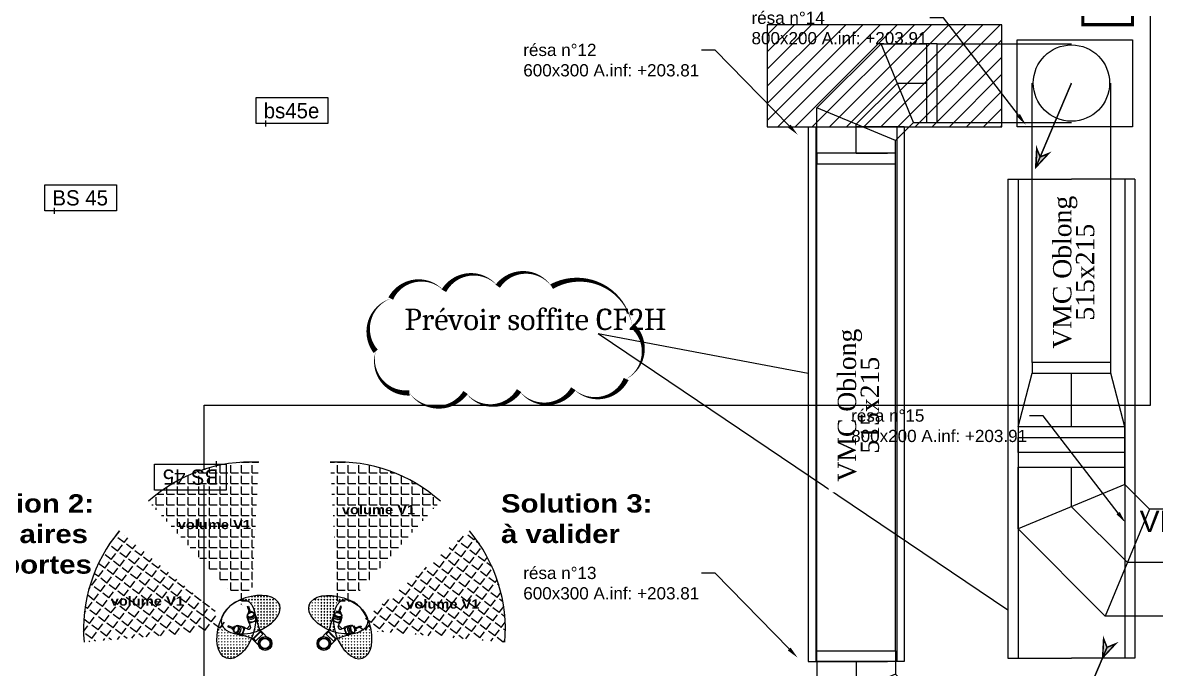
# Model space of a CAD drawing. Extents: x -2795338 to 3769695, y -3516596 to 3048438.
# Drawn here: x 475433 to 482858, y -342084 to -337848 of the extents above; entities that cross this region are included whole.
import ezdxf
from ezdxf import colors
from ezdxf.entities.mleader import LeaderData, LeaderLine
from ezdxf.math import Vec2, Vec3

# ---------------------------------------------------------------- set-up
doc = ezdxf.new("R2010")
doc.units = 0
doc.linetypes.add('prlm_ef', pattern=[0.165, 0.1, -0.065])
doc.layers.add('_GAZELEC-RESERVATION', color=1, linetype='Continuous', lineweight=18)
for name, color, linetype in [('GAZ-FLECHE VMC', 93, 'Continuous'), ('prlm-EAU-EF', 161, 'Continuous'), ('prlm-ELEC-SSI', 230, 'Continuous'), ('prlm-GT', 242, 'Continuous'), ('prlm-MOD', 64, 'Continuous'), ('prlm-MOD-PB', 123, 'Continuous'), ('prlm-VMC', 93, 'Continuous')]:
    doc.layers.add(name, color=color, linetype=linetype)
doc.layers.add('prlm-ZEROPLOT', color=254, linetype='Continuous', plot=False)
doc.styles.add('prlm-eau-ef', font='ariblk.ttf', dxfattribs={"height": 18})
doc.styles.add('prlm-elec-cfo', font='comic.ttf', dxfattribs={"height": 12})
doc.styles.add('prlm-mod', font='cambriaz.ttf', dxfattribs={"height": 18})
doc.styles.add('prlm-vmc', font='pala.ttf', dxfattribs={"height": 14})
doc.styles.get("Standard").update_dxf_attribs({"font": 'arial.ttf'})
pattern_1 = [(225, (476166.145, -342435.767), (-2e-15, -19.75656), [6.985, -20.955]), (315, (476161.206, -342435.767), (19.75656, -2e-15), [6.985, -20.955])]
pattern_2 = [(0, (0, 0), (0, 69.85), [50.8, -19.05]), (90, (0, 0), (-69.85, 4e-15), [50.8, -19.05])]
pattern_3 = [(52.879313, (-83472.876, -515876.09), (-55.696021, 42.15419), [50.8, -19.05]), (142.879313, (-83472.876, -515876.09), (-42.15419, -55.696021), [50.8, -19.05])]

# ---------------------------------------------------------------- blocks, each defined once
blk = doc.blocks.new('xi.co515x215-90')
at = {"layer": 'prlm-VMC'}
for points in [[(-25.75, 7), (-25.75, 36.72), (16.28, 78.75), (46, 78.75)], [(37.61, 27.25), (16.28, 78.75)], [(46, 78.75), (46, 27.25), (53, 27.25), (53, 78.75), (46, 78.75)], [(0, 7), (0, 26.05), (26.95, 53), (46, 53)], [(25.75, 15.39), (-25.75, 36.72)], [(25.75, 7), (25.75, 15.39), (37.61, 27.25), (46, 27.25)], [(-25.75, 0), (25.75, 0), (25.75, 7), (-25.75, 7), (-25.75, 0)], [(0, 7), (20.5, 7)]]:
    blk.add_lwpolyline(points, dxfattribs=at)
blk = doc.blocks.new('xi.bs45')
at = {"layer": 'prlm-ELEC-SSI', "color": 0, "linetype": 'ByBlock', "lineweight": -2}
blk.add_lwpolyline([(-23.46, 17), (23.46, 17), (23.46, 0), (-23.46, 0)], close=True, dxfattribs=at)
at = {"layer": 'prlm-ZEROPLOT', "color": 254, "linetype": 'ByBlock', "lineweight": -2}
blk.add_lwpolyline([(-17, -1.98), (-17, 2.02)], dxfattribs=at)
at = {"layer": 'prlm-ELEC-SSI', "color": 0, "linetype": 'ByBlock', "lineweight": -2, "insert": (-0.24, 8.39), "char_height": 10, "width": 43.7694, "attachment_point": 5, "style": 'prlm-elec-cfo', "bg_fill": 3, "box_fill_scale": 1, "bg_fill_color": 256, "bg_fill_transparency": 0}
blk.add_mtext('BS 45', dxfattribs=at)
blk = doc.blocks.new('xi.TXT-VBgaz')
at = {"layer": 'prlm-MOD-PB', "insert": (0, 0), "char_height": 14, "width": 256.4416, "attachment_point": 1}
blk.add_mtext('VB gaine gaz 100 cm² utiles', dxfattribs=at)
blk = doc.blocks.new('C 90.A$C050D7F85')
at = {"layer": 'prlm-VMC'}
for points in [[(-25.75, -7), (25.75, -7), (25.75, 0), (-25.75, 0), (-25.75, -7)], [(-35, -42), (-25.75, -7)], [(0, -42), (0, -7)], [(35, -42), (25.75, -7)], [(-35, -49), (35, -49), (35, -42), (-35, -42), (-35, -49)]]:
    blk.add_lwpolyline(points, dxfattribs=at)
blk = doc.blocks.new('xi.bs45e')
at = {"layer": 'prlm-ELEC-SSI', "color": 0, "linetype": 'ByBlock', "lineweight": -2}
blk.add_lwpolyline([(-23.46, 17), (23.46, 17), (23.46, 0), (-23.46, 0)], close=True, dxfattribs=at)
at = {"layer": 'prlm-ZEROPLOT', "color": 254, "linetype": 'ByBlock', "lineweight": -2}
blk.add_lwpolyline([(-17, -1.98), (-17, 2.02)], dxfattribs=at)
at = {"layer": 'prlm-ELEC-SSI', "color": 0, "linetype": 'ByBlock', "lineweight": -2, "insert": (-0.24, 8.39), "char_height": 10, "width": 43.7694, "attachment_point": 5, "style": 'prlm-elec-cfo', "bg_fill": 3, "box_fill_scale": 1, "bg_fill_color": 256, "bg_fill_transparency": 0}
blk.add_mtext('bs45e', dxfattribs=at)
blk = doc.blocks.new('FLECHE1')
h = blk.add_hatch(color=256)
h.dxf.hatch_style = 1
h.paths.add_polyline_path([(495907.1, -370439.6), (495913.6, -370315.5), (495936.1, -370371.1), (495991.7, -370348.6)])
for p, q in [((495907.1, -370439.6), (496141.3, -369887.2)), ((495913.6, -370315.5), (495907.1, -370439.6)), ((495913.6, -370315.5), (495907.1, -370439.6)), ((495991.7, -370348.6), (495907.1, -370439.6)), ((495907.1, -370439.6), (495991.7, -370348.6)), ((495907.1, -370439.6), (495936.1, -370371.1)), ((495936.1, -370371.1), (495913.6, -370315.5)), ((495936.1, -370371.1), (495913.6, -370315.5)), ((495936.1, -370371.1), (495991.7, -370348.6)), ((495991.7, -370348.6), (495936.1, -370371.1))]:
    blk.add_line(p, q)
at = {"const_width": 10}
for points in [[(495936.1, -370371.1), (496141.3, -369887.2)], [(495907.1, -370439.6), (495913.6, -370315.5), (495936.1, -370371.1), (495991.7, -370348.6), (495907.1, -370439.6)]]:
    blk.add_lwpolyline(points, dxfattribs=at)
blk = doc.blocks.new('FLECHE2')
h = blk.add_hatch(color=256)
h.dxf.hatch_style = 1
h.paths.add_polyline_path([(496271.9, -370023.3), (496278.4, -369899.2), (496300.9, -369954.8), (496356.5, -369932.3)])
at = {"const_width": 10}
for points in [[(496066.7, -370507.2), (496300.9, -369954.8), (496356.5, -369932.3), (496271.9, -370023.3), (496300.9, -369954.8), (496278.4, -369899.2), (496271.9, -370023.3), (496356.5, -369932.3), (496300.9, -369954.8), (496278.4, -369899.2), (496271.9, -370023.3)], [(496271.9, -370023.3), (496278.4, -369899.2), (496300.9, -369954.8), (496356.5, -369932.3), (496271.9, -370023.3)]]:
    blk.add_lwpolyline(points, dxfattribs=at)

msp = doc.modelspace()

# ---------------------------------------------------------------- hatches: boundary and pattern name
h = msp.add_hatch()
h.set_pattern_fill('ANGLE', color=1, scale=10)
h.set_pattern_definition(pattern_2)
edge = h.paths.add_edge_path()
edge.add_line((478168.695, -340983.558), (477498.94, -341726.254))
edge.add_line((477498.94, -341726.254), (477447.187, -340727.672))
edge.add_arc((477499.142, -341726.322), 1000, 47.967396, 92.978157, ccw=False)
h = msp.add_hatch()
h.set_pattern_fill('ANGLE', color=1, scale=10, angle=52.8793129)
h.set_pattern_definition(pattern_3)
edge = h.paths.add_edge_path()
edge.add_line((475834.909, -341907.227), (476831.305, -341821.401))
edge.add_line((476831.305, -341821.401), (476066.302, -341177.494))
edge.add_arc((476831.237, -341821.603), 1000, 139.9011559, 184.9119169)
h = msp.add_hatch()
h.set_pattern_fill('ANGLE', color=1, scale=10, angle=52.8793129)
h.set_pattern_definition(pattern_3)
edge = h.paths.add_edge_path()
edge.add_line((478590.626, -341907.227), (477594.231, -341821.401))
edge.add_line((477594.231, -341821.401), (478359.233, -341177.494))
edge.add_arc((477594.299, -341821.603), 1000, -4.9119169, 40.0988441, ccw=False)
h = msp.add_hatch()
h.set_pattern_fill('CROSS', color=4, scale=2.2, angle=-135)
h.set_pattern_definition(pattern_1)
edge = h.paths.add_edge_path()
edge.add_ellipse((476926.394, -341726.322), major_axis=(-189.589, -63.687), ratio=0.57729197, start_angle=0, end_angle=360, ccw=False)
edge = h.paths.add_edge_path()
edge.add_ellipse((476831.305, -341821.401), major_axis=(63.687, 189.589), ratio=0.57729197, start_angle=0, end_angle=360)
h = msp.add_hatch()
h.set_pattern_fill('CROSS', color=4, scale=2.2, angle=-135)
h.set_pattern_definition(pattern_1)
edge = h.paths.add_edge_path()
edge.add_ellipse((477499.142, -341726.322), major_axis=(189.589, -63.687), ratio=0.57729197, start_angle=0, end_angle=360)
edge = h.paths.add_edge_path()
edge.add_ellipse((477594.231, -341821.401), major_axis=(-63.687, 189.589), ratio=0.57729197, start_angle=0, end_angle=360, ccw=False)
at = {"layer": 'prlm-MOD'}
h = msp.add_hatch(dxfattribs=at)
h.set_pattern_fill('ANSI31', color=256, scale=25, angle=-10.7236014)
h.set_pattern_definition([(45, (474982.22, -340560.53), (-56.1266, 56.1266), [])])
h.paths.add_polyline_path([(481847.187, -337861.468), (480308.67, -337861.468), (480308.67, -338530.472), (481847.187, -338530.472)])

# ---------------------------------------------------------------- linework, layer by layer
at = {"color": 1, "const_width": 0.01}
for points in [[(477498.94, -341726.254), (478168.695, -340983.558), (477498.94, -341726.254), (477447.187, -340727.672)], [(478168.695, -340983.558), (477498.94, -341726.254), (477447.187, -340727.672)], [(475834.909, -341907.227), (476831.305, -341821.401), (476066.302, -341177.494)], [(478590.626, -341907.227), (477594.231, -341821.401), (478359.233, -341177.494)]]:
    msp.add_lwpolyline(points, dxfattribs=at)
at = {"const_width": 0.01}
for points in [[(476831.305, -341821.401), (475834.909, -341907.227), (476831.305, -341821.401), (476066.302, -341177.494)], [(477594.231, -341821.401), (478590.626, -341907.227), (477594.231, -341821.401), (478359.233, -341177.494)], [(476904.576, -341733.651), (476948.182, -341719.003)], [(477520.96, -341733.651), (477477.354, -341719.003)], [(476831.305, -341821.401), (476777.231, -341803.236), (476831.305, -341821.401)], [(477594.231, -341821.401), (477648.305, -341803.236), (477594.231, -341821.401)]]:
    msp.add_lwpolyline(points, dxfattribs=at)
for points in [[(476908.214, -341672.253), (476911.058, -341671.298), (476923.369, -341707.948), (476917.682, -341709.858), (476905.37, -341673.208), (476911.058, -341671.298)], [(476920.525, -341708.903), (476906.306, -341713.68), (476908.483, -341720.159)], [(476913.721, -341712.199), (476914.885, -341715.664)], [(476920.525, -341708.903), (476934.745, -341704.126), (476936.921, -341710.605)], [(476927.94, -341707.422), (476929.104, -341710.888)], [(476961.21, -341751.508), (476950.077, -341718.366)], [(476961.21, -341751.508), (476950.077, -341718.366)], [(477464.325, -341751.508), (477475.459, -341718.366)], [(477464.325, -341751.508), (477475.459, -341718.366)], [(477505.01, -341708.903), (477490.791, -341704.126), (477488.615, -341710.605)], [(477497.596, -341707.422), (477496.432, -341710.888)], [(477517.322, -341672.253), (477514.478, -341671.298), (477502.167, -341707.948), (477507.854, -341709.858), (477520.166, -341673.208), (477514.478, -341671.298)], [(477505.01, -341708.903), (477519.23, -341713.68), (477517.053, -341720.159)], [(477511.815, -341712.199), (477510.651, -341715.664)], [(476845.502, -341799.797), (476846.267, -341797.949), (476847.682, -341796.535), (476865.323, -341802.461), (476885.273, -341809.163), (476887.016, -341810.907), (476870.239, -341860.852)], [(476912.125, -341807.148), (476900.875, -341818.398), (476923.376, -341795.897)], [(476904.775, -341740.524), (476902.927, -341741.29), (476901.513, -341742.704), (476907.439, -341760.346), (476914.14, -341780.295), (476915.884, -341782.039), (476965.83, -341765.261)], [(476913.813, -341767.43), (476902.68, -341734.288)], [(476913.813, -341767.43), (476902.68, -341734.288)], [(476952.172, -341724.603), (476954.107, -341724.097), (476956.088, -341724.371), (476962.015, -341742.013), (476968.716, -341761.962), (476968.379, -341764.405), (476918.433, -341781.183)], [(476925.653, -341802.677), (476918.433, -341781.183)], [(476925.653, -341802.677), (476918.433, -341781.183)], [(476990.577, -341838.931), (476965.83, -341765.261)], [(477434.958, -341838.931), (477459.706, -341765.261)], [(477473.364, -341724.603), (477471.429, -341724.097), (477469.447, -341724.371), (477463.521, -341742.013), (477456.82, -341761.962), (477457.157, -341764.405), (477507.103, -341781.183)], [(477520.761, -341740.524), (477522.609, -341741.29), (477524.023, -341742.704), (477518.097, -341760.346), (477511.395, -341780.295), (477509.651, -341782.039), (477459.706, -341765.261)], [(477499.882, -341802.677), (477507.103, -341781.183)], [(477499.882, -341802.677), (477507.103, -341781.183)], [(477513.41, -341807.148), (477524.661, -341818.398), (477502.16, -341795.897)], [(477511.723, -341767.43), (477522.856, -341734.288)], [(477511.723, -341767.43), (477522.856, -341734.288)], [(477580.034, -341799.797), (477579.268, -341797.949), (477577.854, -341796.535), (477560.212, -341802.461), (477540.263, -341809.163), (477538.519, -341810.907), (477555.297, -341860.852)], [(476777.231, -341803.236), (476776.275, -341806.08), (476812.925, -341818.391), (476814.836, -341812.704), (476778.186, -341800.392), (476776.275, -341806.08)], [(476813.881, -341815.548), (476809.104, -341829.767), (476815.583, -341831.943)], [(476812.4, -341822.962), (476815.865, -341824.126)], [(476813.881, -341815.548), (476818.657, -341801.328), (476825.136, -341803.505)], [(476817.177, -341808.743), (476820.642, -341809.907)], [(476856.486, -341856.233), (476823.344, -341845.099)], [(476829.58, -341847.194), (476829.075, -341849.129), (476829.348, -341851.111), (476846.99, -341857.037), (476866.939, -341863.738), (476869.382, -341863.401), (476886.16, -341813.455)], [(476872.408, -341808.835), (476839.265, -341797.702)], [(476943.908, -341885.6), (476870.239, -341860.852)], [(476907.655, -341820.676), (476886.16, -341813.455)], [(476990.577, -341838.931), (476994.113, -341835.395), (476989.39, -341835.395), (476940.373, -341884.412)], [(476943.908, -341885.6), (476940.373, -341889.135), (476940.373, -341884.412), (476989.39, -341835.395)], [(477046.8, -341888.082), (476994.113, -341835.395), (476940.373, -341889.135)], [(476958.05, -341899.742), (477004.72, -341853.073), (476990.577, -341838.931), (476943.908, -341885.6), (476958.05, -341899.742)], [(476967.243, -341862.265), (476943.908, -341885.6)], [(476990.577, -341838.931), (476967.243, -341862.265)], [(477378.736, -341888.082), (477431.423, -341835.395), (477485.163, -341889.135)], [(477467.485, -341899.742), (477420.816, -341853.073), (477434.958, -341838.931), (477481.627, -341885.6), (477467.485, -341899.742)], [(477434.958, -341838.931), (477431.423, -341835.395), (477436.146, -341835.395), (477485.163, -341884.412)], [(477434.958, -341838.931), (477458.293, -341862.265)], [(477481.627, -341885.6), (477485.163, -341889.135), (477485.163, -341884.412), (477436.146, -341835.395)], [(477458.293, -341862.265), (477481.627, -341885.6)], [(477481.627, -341885.6), (477555.297, -341860.852)], [(477517.881, -341820.676), (477539.375, -341813.455)], [(477595.955, -341847.194), (477596.461, -341849.129), (477596.187, -341851.111), (477578.545, -341857.037), (477558.596, -341863.738), (477556.153, -341863.401), (477539.375, -341813.455)], [(477553.128, -341808.835), (477586.27, -341797.702)], [(477569.05, -341856.233), (477602.192, -341845.099)], [(477611.655, -341815.548), (477606.878, -341801.328), (477600.4, -341803.505)], [(477608.359, -341808.743), (477604.894, -341809.907)], [(477613.136, -341822.962), (477609.67, -341824.126)], [(477611.655, -341815.548), (477616.432, -341829.767), (477609.953, -341831.943)], [(477648.305, -341803.236), (477649.26, -341806.08), (477612.61, -341818.391), (477610.7, -341812.704), (477647.35, -341800.392), (477649.26, -341806.08)], [(476993.807, -341942.57), (476940.373, -341889.135)], [(477431.728, -341942.57), (477485.163, -341889.135)]]:
    msp.add_lwpolyline(points)
for centre, radius in [((487178.691, -234079.124), 3282516.798), ((477019.93, -341914.952), 38), ((477019.93, -341914.952), 33), ((477405.606, -341914.952), 38), ((477405.606, -341914.952), 33)]:
    msp.add_circle(centre, radius)
at = {"color": 1}
for centre in [(477019.93, -341914.952), (477405.606, -341914.952)]:
    msp.add_circle(centre, 45, dxfattribs=at)
for centre, start, end in [((477499.142, -341726.322), 47.967396, 92.978157), ((476831.237, -341821.603), 139.9011559, 184.9119169), ((477594.299, -341821.603), 355.0880831, 40.0988441)]:
    msp.add_arc(centre, 1000, start, end, dxfattribs=at)
for centre, radius, start, end in [((476912.509, -341713.245), 1.601, 40.8132262, 120.9734765), ((476915.318, -341712.302), 1.601, 96.1632229, 176.3234732), ((476926.728, -341708.469), 1.601, 40.8132262, 120.9734765), ((476929.538, -341707.525), 1.601, 96.1632229, 176.3234732), ((477495.998, -341707.525), 1.601, 3.6765268, 83.8367771), ((477498.808, -341708.469), 1.601, 59.0265235, 139.1867738), ((477510.217, -341712.302), 1.601, 3.6765268, 83.8367771), ((477513.027, -341713.245), 1.601, 59.0265235, 139.1867738), ((476812.503, -341824.56), 1.601, 93.6765268, 173.8367771), ((476813.447, -341821.75), 1.601, 149.0265235, 229.1867738), ((476817.279, -341810.341), 1.601, 93.6765268, 173.8367771), ((476818.223, -341807.531), 1.601, 149.0265235, 229.1867738), ((476912.125, -341807.148), 14.247, 251.1504296, 18.8495704), ((477513.41, -341807.148), 14.247, 161.1504296, 288.8495704), ((477607.313, -341807.531), 1.601, 310.8132262, 30.9734765), ((477608.256, -341810.341), 1.601, 6.1632229, 86.3234732), ((477612.089, -341821.75), 1.601, 310.8132262, 30.9734765), ((477613.033, -341824.56), 1.601, 6.1632229, 86.3234732)]:
    msp.add_arc(centre, radius, start, end)
at = {"color": 4}
for centre, major_axis in [((476831.305, -341821.401), (63.687, 189.589)), ((477499.142, -341726.322), (189.589, -63.687))]:
    msp.add_ellipse(centre, major_axis=major_axis, ratio=0.57729197, dxfattribs=at)
at = {"color": 4, "extrusion": (0, 0, -1)}
for centre, major_axis in [((476926.394, -341726.322), (-189.589, -63.687)), ((477594.231, -341821.401), (-63.687, 189.589))]:
    msp.add_ellipse(centre, major_axis=major_axis, ratio=0.57729197, dxfattribs=at)
at = {"extrusion": (0, 0, -1)}
for centre, major_axis in [((476926.378, -341726.327), (-23.699, -7.961)), ((477594.231, -341821.401), (-7.961, 23.699))]:
    msp.add_ellipse(centre, major_axis=major_axis, ratio=0.57729197, dxfattribs=at)
for centre, major_axis in [((477499.157, -341726.327), (23.699, -7.961)), ((476831.305, -341821.401), (7.961, 23.699))]:
    msp.add_ellipse(centre, major_axis=major_axis, ratio=0.57729197)
for centre, major_axis in [((476928.473, -341732.563), (-23.699, -7.961)), ((476931.677, -341742.099), (-23.699, -7.961)), ((476937.512, -341759.469), (-23.699, -7.961)), ((477561.089, -341832.534), (-7.961, 23.699)), ((477578.459, -341826.699), (-7.961, 23.699)), ((477587.995, -341823.496), (-7.961, 23.699))]:
    msp.add_ellipse(centre, major_axis=major_axis, ratio=0.57729197, start_param=3.14159265, end_param=6.28318531, dxfattribs=at)
for centre, major_axis in [((477488.024, -341759.469), (23.699, -7.961)), ((477493.859, -341742.099), (23.699, -7.961)), ((477497.062, -341732.563), (23.699, -7.961)), ((476837.541, -341823.496), (7.961, 23.699)), ((476847.077, -341826.699), (7.961, 23.699)), ((476864.447, -341832.534), (7.961, 23.699))]:
    msp.add_ellipse(centre, major_axis=major_axis, ratio=0.57729197, start_param=3.14159265, end_param=6.28318531)
for points in [[(476904.576, -341733.651), (476904.315, -341732.875), (476904.202, -341732.048), (476904.294, -341730.264), (476904.502, -341729.307), (476905.278, -341727.303), (476905.847, -341726.258), (476907.341, -341724.158), (476908.266, -341723.104), (476910.427, -341721.061), (476911.663, -341720.072), (476914.382, -341718.223), (476915.864, -341717.363), (476919.682, -341715.485), (476922.106, -341714.565), (476927.027, -341713.205), (476929.522, -341712.766), (476934.3, -341712.412), (476936.581, -341712.497), (476940.242, -341713.088), (476941.71, -341713.503), (476944.232, -341714.578), (476945.284, -341715.237), (476946.798, -341716.582), (476947.329, -341717.245), (476948.103, -341718.648), (476948.348, -341719.39), (476948.565, -341720.981), (476948.534, -341721.834), (476948.159, -341723.649), (476947.812, -341724.611), (476946.785, -341726.588), (476946.103, -341727.602), (476944.425, -341729.613), (476943.429, -341730.609), (476941.167, -341732.521), (476939.902, -341733.437), (476936.5, -341735.548), (476934.238, -341736.662), (476929.505, -341738.463), (476927.035, -341739.15), (476922.16, -341740.023), (476919.757, -341740.209), (476915.289, -341740.074), (476913.226, -341739.752), (476910.127, -341738.813), (476908.963, -341738.292), (476907.025, -341737.079), (476906.251, -341736.39), (476905.173, -341735.021), (476904.813, -341734.356), (476904.576, -341733.651)], [(477520.96, -341733.651), (477521.221, -341732.875), (477521.334, -341732.048), (477521.242, -341730.264), (477521.034, -341729.307), (477520.257, -341727.303), (477519.688, -341726.258), (477518.194, -341724.158), (477517.27, -341723.104), (477515.109, -341721.061), (477513.872, -341720.072), (477511.154, -341718.223), (477509.672, -341717.363), (477505.854, -341715.485), (477503.43, -341714.565), (477498.509, -341713.205), (477496.014, -341712.766), (477491.236, -341712.412), (477488.955, -341712.497), (477485.294, -341713.088), (477483.826, -341713.503), (477481.303, -341714.578), (477480.251, -341715.237), (477478.738, -341716.582), (477478.206, -341717.245), (477477.433, -341718.648), (477477.187, -341719.39), (477476.971, -341720.981), (477477.002, -341721.834), (477477.377, -341723.649), (477477.723, -341724.611), (477478.751, -341726.588), (477479.432, -341727.602), (477481.111, -341729.613), (477482.107, -341730.609), (477484.369, -341732.521), (477485.634, -341733.437), (477489.036, -341735.548), (477491.298, -341736.662), (477496.031, -341738.463), (477498.501, -341739.15), (477503.375, -341740.023), (477505.779, -341740.209), (477510.247, -341740.074), (477512.31, -341739.752), (477515.409, -341738.813), (477516.573, -341738.292), (477518.511, -341737.079), (477519.285, -341736.39), (477520.363, -341735.021), (477520.723, -341734.356), (477520.96, -341733.651)], [(476838.629, -341799.598), (476837.853, -341799.337), (476837.025, -341799.224), (476835.241, -341799.316), (476834.284, -341799.524), (476832.281, -341800.301), (476831.236, -341800.87), (476829.136, -341802.364), (476828.082, -341803.288), (476826.038, -341805.449), (476825.05, -341806.686), (476823.201, -341809.404), (476822.341, -341810.886), (476820.463, -341814.704), (476819.542, -341817.128), (476818.183, -341822.049), (476817.744, -341824.544), (476817.39, -341829.322), (476817.475, -341831.603), (476818.066, -341835.264), (476818.481, -341836.732), (476819.556, -341839.255), (476820.214, -341840.307), (476821.56, -341841.82), (476822.223, -341842.352), (476823.626, -341843.125), (476824.368, -341843.371), (476825.959, -341843.587), (476826.812, -341843.556), (476828.627, -341843.181), (476829.589, -341842.835), (476831.566, -341841.807), (476832.58, -341841.126), (476834.591, -341839.447), (476835.587, -341838.451), (476837.499, -341836.189), (476838.415, -341834.924), (476840.526, -341831.522), (476841.64, -341829.26), (476843.441, -341824.527), (476844.128, -341822.057), (476845.001, -341817.183), (476845.187, -341814.779), (476845.052, -341810.311), (476844.73, -341808.248), (476843.791, -341805.149), (476843.27, -341803.985), (476842.056, -341802.047), (476841.368, -341801.273), (476839.999, -341800.195), (476839.334, -341799.835), (476838.629, -341799.598)], [(477586.907, -341799.598), (477587.683, -341799.337), (477588.51, -341799.224), (477590.294, -341799.316), (477591.251, -341799.524), (477593.255, -341800.301), (477594.3, -341800.87), (477596.4, -341802.364), (477597.454, -341803.288), (477599.497, -341805.449), (477600.486, -341806.686), (477602.335, -341809.404), (477603.195, -341810.886), (477605.073, -341814.704), (477605.993, -341817.128), (477607.353, -341822.049), (477607.792, -341824.544), (477608.146, -341829.322), (477608.061, -341831.603), (477607.47, -341835.264), (477607.055, -341836.732), (477605.98, -341839.255), (477605.321, -341840.307), (477603.976, -341841.82), (477603.313, -341842.352), (477601.91, -341843.125), (477601.168, -341843.371), (477599.577, -341843.587), (477598.724, -341843.556), (477596.909, -341843.181), (477595.947, -341842.835), (477593.97, -341841.807), (477592.956, -341841.126), (477590.945, -341839.447), (477589.949, -341838.451), (477588.037, -341836.189), (477587.121, -341834.924), (477585.01, -341831.522), (477583.896, -341829.26), (477582.095, -341824.527), (477581.408, -341822.057), (477580.535, -341817.183), (477580.349, -341814.779), (477580.484, -341810.311), (477580.806, -341808.248), (477581.745, -341805.149), (477582.266, -341803.985), (477583.479, -341802.047), (477584.168, -341801.273), (477585.537, -341800.195), (477586.202, -341799.835), (477586.907, -341799.598)]]:
    msp.add_open_spline(points, degree=3, knots=[0, 0, 0, 0, 0.22380619, 0.22380619, 0.44761239, 0.44761239, 0.67141858, 0.67141858, 0.89522477, 0.89522477, 1.11903096, 1.11903096, 1.34283716, 1.34283716, 1.66506506, 1.66506506, 1.98729296, 1.98729296, 2.30952086, 2.30952086, 2.56592444, 2.56592444, 2.82232802, 2.82232802, 3.03698172, 3.03698172, 3.25163541, 3.25163541, 3.46628911, 3.46628911, 3.68094281, 3.68094281, 3.89559651, 3.89559651, 4.11025021, 4.11025021, 4.3249039, 4.3249039, 4.64401566, 4.64401566, 4.96312742, 4.96312742, 5.28223918, 5.28223918, 5.60135094, 5.60135094, 5.8405172, 5.8405172, 6.07968345, 6.07968345, 6.28318531, 6.28318531, 6.28318531, 6.28318531])
at = {"layer": 'prlm-GT'}
msp.add_lwpolyline([(481947.187, -337961.468), (482701.872, -337961.468), (482701.872, -338530.472), (481947.187, -338530.472)], close=True, dxfattribs=at)
at = {"layer": 'prlm-MOD', "ltscale": 25}
for p, q in [((480577.364, -338530.473), (480892.364, -338530.472)), ((480577.364, -338530.473), (480577.365, -338910.482)), ((480627.364, -338530.472), (480627.365, -338910.482)), ((481207.364, -338530.471), (480892.364, -338530.472)), ((481157.364, -338530.471), (481157.365, -338910.481)), ((481207.364, -338530.471), (481207.365, -338910.481)), ((481886.248, -338874.426), (482302.048, -338874.416)), ((481886.248, -338874.426), (481886.249, -338910.487)), ((481952.248, -338874.425), (481952.249, -338910.486)), ((482717.848, -338874.405), (482302.048, -338874.416)), ((482651.848, -338874.407), (482651.849, -338910.477)), ((482717.848, -338874.405), (482717.849, -338910.476)), ((480577.365, -338910.482), (480577.364, -342032.557)), ((480627.365, -338910.482), (480627.364, -342032.557)), ((481157.365, -338910.481), (481157.364, -342032.557)), ((481207.365, -338910.481), (481207.364, -342032.557)), ((481886.249, -338910.487), (481886.248, -342011.805)), ((481952.249, -338910.486), (481952.248, -342011.805)), ((482651.849, -338910.477), (482651.848, -342011.805)), ((482717.849, -338910.476), (482717.848, -342011.805)), ((481886.248, -342011.805), (482302.048, -342011.805)), ((482717.848, -342011.805), (482302.048, -342011.805)), ((480577.364, -342032.557), (480892.364, -342032.557)), ((481207.364, -342032.557), (480892.364, -342032.557))]:
    msp.add_line(p, q, dxfattribs=at)
at = {"layer": 'prlm-MOD', "const_width": 20}
msp.add_lwpolyline([(482376.183, -337560.186), (482701.888, -337560.186), (482701.888, -337861.468), (482376.184, -337861.468)], close=True, dxfattribs=at)
at = {"layer": 'prlm-MOD'}
msp.add_lwpolyline([(481847.187, -337861.468), (480308.67, -337861.468), (480308.67, -338530.472), (481847.187, -338530.472)], close=True, dxfattribs=at)
msp.add_lwpolyline([(478897.478, -339577.296, 0, 35, 0.52056705), (478544.386, -339574.845, 0, 35, 0.52056705), (478544.386, -339574.845, 0, 35, 0.52056705), (478191.293, -339604.257, 0, 35, 0.52056705), (478191.293, -339604.257, 0, 35, 0.52056705), (477843.105, -339655.727, 0, 35, 0.52056705), (477843.105, -339655.727, 0, 35, 0.52056705), (477745.024, -340001.317, 0, 35, 0.52056705), (477745.024, -340001.317, 0, 35, 0.52056705), (477965.707, -340273.377, 0, 35, 0.52056705), (477965.707, -340273.377, 0, 35, 0.52056705), (478333.511, -340270.926, 0, 35, 0.52056705), (478333.511, -340270.926, 0, 35, 0.52056705), (478684.151, -340258.671, 0, 35, 0.52056705), (478684.151, -340258.671, 0, 35, 0.52056705), (479039.695, -340246.416, 0, 35, 0.52056705), (479039.695, -340246.416, 0, 35, 0.52056705), (479385.432, -340182.691, 0, 35, 0.52056705), (479385.432, -340182.691, 0, 35, 0.52056705), (479424.664, -339832.199, 0, 35, 0.52056705), (479424.664, -339832.199, 0, 35, 0.52056705)], format="xyseb", close=True, dxfattribs=at)
for points in [[(479202.214, -339883.7), (481886.248, -341694.547)], [(479202.214, -339883.7), (480577.365, -340144.293)]]:
    msp.add_lwpolyline(points, dxfattribs=at)
at = {"layer": 'prlm-VMC'}
for p, q in [((481422.364, -337986.419), (482302.286, -337986.419)), ((482044.786, -340075.137), (482044.786, -338243.919)), ((482559.786, -340075.137), (482559.786, -338243.919)), ((481422.364, -338501.419), (482302.286, -338501.419)), ((480634.864, -341962.557), (480634.864, -338773.919)), ((481149.864, -341962.557), (481149.864, -338773.919)), ((481952.286, -340664.851), (481952.286, -340565.137)), ((482652.286, -340664.851), (482652.286, -340565.137))]:
    msp.add_line(p, q, dxfattribs=at)
at = {"layer": 'prlm-VMC', "linetype": 'ByBlock', "lineweight": -2}
msp.add_circle((482302.286, -338243.919), 250, dxfattribs=at)

# ---------------------------------------------------------------- block references
at = {"layer": 'GAZ-FLECHE VMC'}
for name, p in [('FLECHE1', (-13839.025, 31643.254)), ('FLECHE2', (-13765.572, 28014.679))]:
    msp.add_blockref(name, p, dxfattribs=at)
at = {"layer": 'prlm-MOD-PB', "xscale": 10, "yscale": 10, "zscale": 10}
msp.add_blockref('xi.TXT-VBgaz', (482749.023, -341044.703), dxfattribs=at)
at = {"layer": 'prlm-VMC', "ltscale": 25, "xscale": 10, "yscale": 10, "zscale": 10}
msp.add_blockref('xi.co515x215-90', (480892.364, -338773.919), dxfattribs=at)
at = {"layer": 'prlm-VMC', "xscale": 13.59223300970873, "yscale": 13.59223300970873, "zscale": 13.59223300970873, "rotation": 89.9999999999995}
msp.add_blockref('xi.co515x215-90', (483022.675, -341385.239), dxfattribs=at)
at = {"layer": 'prlm-VMC', "ltscale": 25, "xscale": -10, "yscale": 10, "zscale": 10, "rotation": 180}
msp.add_blockref('xi.co515x215-90', (480892.364, -341962.557), dxfattribs=at)

# ---------------------------------------------------------------- texts
at = {"layer": 'prlm-EAU-EF', "color": 0, "linetype": 'prlm_ef', "ltscale": 100, "attachment_point": 1, "rotation": 0, "style": 'prlm-eau-ef'}
for s, insert, char_height, width in [('\\pi2490.7;Solution 2:\\P\\pi190.03;non réalisable par rapport aux aires \\P\\pi716.86;de manoeuvres PMR et portes', (472417.795, -340937.439), 120, 3452.70857), ('Solution 3:\\Pà valider', (478565.923, -340937.284), 120, 1264.30418), ('volume V1', (477523.385, -341008.271), 60, 559.64619), ('volume V1', (476448.081, -341105.906), 60, 559.64619), ('volume V1', (476008.971, -341606.861), 60, 559.64619), ('volume V1', (477944.955, -341626.58), 60, 559.64619)]:
    msp.add_mtext(s, dxfattribs=dict(at, insert=insert, char_height=char_height, width=width))
at = {"layer": 'prlm-MOD', "insert": (477933.44, -339722.053), "char_height": 140, "width": 1854.73701, "attachment_point": 1, "style": 'prlm-mod'}
msp.add_mtext('Prévoir soffite CF2H', dxfattribs=at)

# ---------------------------------------------------------------- leaders
at = {"layer": '_GAZELEC-RESERVATION', "color": 6}
ml = msp.add_multileader_mtext('Standard', dxfattribs=at)
ml.set_content('résa n°64 \\P150X150 en dalle haute', color=6)
ml.set_leader_properties()
ml.build(insert=Vec2(0, 0))
ml.multileader.update_dxf_attribs({"has_text_frame": 1, "arrow_head_size": 80, "scale": 20})
ctx = ml.context
ctx.base_point, ctx.scale, ctx.char_height, ctx.arrow_head_size, ctx.landing_gap_size, ctx.plane_origin = Vec3(467788.712, -337662.11), 20, 80, 80, 40, Vec3(461175.245, -336751.35)
notes = []
notes.append((ctx, [(0, (1, 1, 0), (469122.486, -337662.11), (-1, 0), 89.845, [(0, [(469509.324, -337990.895)], 0, [])])]))
ctx.mtext.insert, ctx.mtext.width, ctx.mtext.flow_direction = Vec3(467828.712, -337621.428), 1568.85041, 5
ml = msp.add_multileader_mtext('Standard', dxfattribs=at)
ml.set_content('résa n°14\\P800x200 A.inf: +203.91', color=6)
ml.set_leader_properties()
ml.build(insert=Vec2(0, 0))
ml.multileader.update_dxf_attribs({"has_text_frame": 1, "arrow_head_size": 80, "scale": 20})
ctx = ml.context
ctx.base_point, ctx.scale, ctx.char_height, ctx.arrow_head_size, ctx.landing_gap_size, ctx.plane_origin = Vec3(480166.511, -337817.075), 20, 80, 80, 40, Vec3(474034.771, -337491.537)
notes.append((ctx, [(0, (1, 1, 0), (481463.996, -337817.075), (-1, 0), 89.845, [(0, [(482003.538, -338518.089)], 0, [])])]))
ctx.mtext.insert, ctx.mtext.width, ctx.mtext.flow_direction = Vec3(480206.511, -337776.366), 1568.85041, 5
ml = msp.add_multileader_mtext('Standard', dxfattribs=at)
ml.set_content('résa n°12\\P600x300 A.inf: +203.81', color=6)
ml.set_leader_properties()
ml.build(insert=Vec2(0, 0))
ml.multileader.update_dxf_attribs({"has_text_frame": 1, "arrow_head_size": 80, "scale": 20})
ctx = ml.context
ctx.base_point, ctx.scale, ctx.char_height, ctx.arrow_head_size, ctx.landing_gap_size, ctx.plane_origin = Vec3(478671.499, -338027.542), 20, 80, 80, 40, Vec3(472540.087, -337702.004)
notes.append((ctx, [(0, (1, 1, 0), (479969.312, -338027.542), (-1, 0), 89.845, [(0, [(480508.854, -338582.419)], 0, [])])]))
ctx.mtext.insert, ctx.mtext.width, ctx.mtext.flow_direction = Vec3(478711.499, -337986.833), 1568.85041, 5
ml = msp.add_multileader_mtext('Standard', dxfattribs=at)
ml.set_content('résa n°13\\P600x300 A.inf: +203.81', color=6)
ml.set_leader_properties()
ml.build(insert=Vec2(0, 0))
ml.multileader.update_dxf_attribs({"has_text_frame": 1, "arrow_head_size": 80, "scale": 20})
ctx = ml.context
ctx.base_point, ctx.scale, ctx.char_height, ctx.arrow_head_size, ctx.landing_gap_size, ctx.plane_origin = Vec3(478671.499, -341453.578), 20, 80, 80, 40, Vec3(472540.087, -341128.04)
notes.append((ctx, [(0, (1, 1, 0), (479969.312, -341453.578), (-1, 0), 89.845, [(0, [(480508.854, -342008.455)], 0, [])])]))
ctx.mtext.insert, ctx.mtext.width, ctx.mtext.flow_direction = Vec3(478711.499, -341412.869), 1568.85041, 5
ml = msp.add_multileader_mtext('Standard', dxfattribs=at)
ml.set_content('résa n°45 (EP+EU)\\P200x400 A.inf: +203.46', color=6)
ml.set_leader_properties()
ml.build(insert=Vec2(0, 0))
ml.multileader.update_dxf_attribs({"has_text_frame": 1, "arrow_head_size": 80, "scale": 20})
ctx = ml.context
ctx.base_point, ctx.scale, ctx.char_height, ctx.arrow_head_size, ctx.landing_gap_size, ctx.plane_origin = Vec3(461469.87, -341548.168), 20, 80, 80, 40, Vec3(454835.994, -340637.408)
notes.append((ctx, [(1, (1, 1, 0), (461380.025, -341548.168), (1, 0), 89.845, [(0, [(461012.317, -342192.956)], 0, [])])]))
ctx.mtext.insert, ctx.mtext.width, ctx.mtext.flow_direction = Vec3(461509.87, -341507.459), 1568.85041, 5
for ctx, leaders in notes:
    for number, flags, end, landing, length, lines in leaders:
        leader = LeaderData()
        leader.index, (leader.has_last_leader_line, leader.has_dogleg_vector, leader.attachment_direction) = number, flags
        leader.last_leader_point, leader.dogleg_vector, leader.dogleg_length = Vec3(end), Vec3(landing), length
        for number, points, colour, breaks in lines:
            line = LeaderLine()
            line.index, line.vertices, line.color, line.breaks = number, Vec3.list(points), colors.encode_raw_color(colour), breaks
            leader.lines.append(line)
        ctx.leaders.append(leader)

# ---------------------------------------------------------------- next in the draw order: block references
at = {"layer": 'prlm-ELEC-SSI', "xscale": 10, "yscale": 10, "zscale": 10}
msp.add_blockref('xi.bs45', (475811.616, -339080.481), dxfattribs=at)

# ---------------------------------------------------------------- next in the draw order: texts
at = {"layer": 'prlm-VMC', "linetype": 'ByBlock', "lineweight": -2, "insert": (480771.424, -340353.923), "char_height": 120, "width": 1022.08297, "attachment_point": 2, "rotation": 90, "line_spacing_factor": 0.75, "style": 'prlm-vmc', "bg_fill": 2}
msp.add_mtext('VMC Oblong\\P515x215', dxfattribs=at)

# ---------------------------------------------------------------- next in the draw order: linework, layer by layer
at = {"layer": 'prlm-ZEROPLOT'}
msp.add_lwpolyline([(476620.603, -340353.922), (482820.805, -340353.923), (482820.806, -333615.48), (497635.404, -333618.448), (497635.455, -349165.559), (482820.804, -349165.531), (482820.805, -342421.989), (476620.704, -342421.988)], close=True, dxfattribs=at)

# ---------------------------------------------------------------- next in the draw order: leaders
at = {"layer": '_GAZELEC-RESERVATION', "color": 6}
ml = msp.add_multileader_mtext('Standard', dxfattribs=at)
ml.set_content('résa n°15\\P800x200 A.inf: +203.91', color=6)
ml.set_leader_properties()
ml.build(insert=Vec2(0, 0))
ml.multileader.update_dxf_attribs({"has_text_frame": 1, "arrow_head_size": 80, "scale": 20})
ctx = ml.context
ctx.base_point, ctx.scale, ctx.char_height, ctx.arrow_head_size, ctx.landing_gap_size, ctx.plane_origin = Vec3(480819.113, -340422.878), 20, 80, 80, 40, Vec3(474687.373, -340097.34)
notes = []
notes.append((ctx, [(0, (1, 1, 0), (482116.598, -340422.878), (-1, 0), 89.845, [(0, [(482656.14, -341123.892)], 0, [])])]))
ctx.mtext.insert, ctx.mtext.width, ctx.mtext.flow_direction = Vec3(480859.113, -340382.169), 1568.85041, 5
for ctx, leaders in notes:
    for number, flags, end, landing, length, lines in leaders:
        leader = LeaderData()
        leader.index, (leader.has_last_leader_line, leader.has_dogleg_vector, leader.attachment_direction) = number, flags
        leader.last_leader_point, leader.dogleg_vector, leader.dogleg_length = Vec3(end), Vec3(landing), length
        for number, points, colour, breaks in lines:
            line = LeaderLine()
            line.index, line.vertices, line.color, line.breaks = number, Vec3.list(points), colors.encode_raw_color(colour), breaks
            leader.lines.append(line)
        ctx.leaders.append(leader)

# ---------------------------------------------------------------- next in the draw order: block references
at = {"layer": 'prlm-ELEC-SSI', "xscale": 10, "yscale": 10, "zscale": 10}
msp.add_blockref('xi.bs45e', (477195.914, -338509.553), dxfattribs=at)
at = {"layer": 'prlm-ELEC-SSI', "xscale": 10, "yscale": 10, "zscale": 10, "rotation": 179.9999933334908}
msp.add_blockref('xi.bs45', (476530.5, -340740.532), dxfattribs=at)

# ---------------------------------------------------------------- next in the draw order: texts
at = {"layer": 'prlm-VMC', "linetype": 'ByBlock', "lineweight": -2, "insert": (482181.346, -339483.098), "char_height": 120, "width": 1022.08297, "attachment_point": 2, "rotation": 90, "line_spacing_factor": 0.75, "style": 'prlm-vmc', "bg_fill": 2}
msp.add_mtext('VMC Oblong\\P515x215', dxfattribs=at)

# ---------------------------------------------------------------- next in the draw order: hatches: boundary and pattern name
h = msp.add_hatch()
h.set_pattern_fill('ANGLE', color=1, scale=10)
h.set_pattern_definition(pattern_2)
edge = h.paths.add_edge_path()
edge.add_line((476256.84, -340983.558), (476926.596, -341726.254))
edge.add_line((476926.596, -341726.254), (476978.349, -340727.672))
edge.add_arc((476926.394, -341726.322), 1000, 87.021843, 132.032604)

# ---------------------------------------------------------------- next in the draw order: linework, layer by layer
at = {"color": 1, "const_width": 0.01}
for points in [[(476926.596, -341726.254), (476256.84, -340983.558), (476926.596, -341726.254), (476978.349, -340727.672)], [(476256.84, -340983.558), (476926.596, -341726.254), (476978.349, -340727.672)]]:
    msp.add_lwpolyline(points, dxfattribs=at)
at = {"color": 1}
msp.add_arc((476926.394, -341726.322), 1000, 87.021843, 132.032604, dxfattribs=at)

# ---------------------------------------------------------------- next in the draw order: block references
at = {"layer": 'prlm-VMC', "xscale": 10, "yscale": 10, "zscale": 10}
msp.add_blockref('C 90.A$C050D7F85', (482302.286, -340075.137), dxfattribs=at)

# ---------------------------------------------------------------- next in the draw order: leaders
at = {"layer": '_GAZELEC-RESERVATION', "color": 6}
ml = msp.add_multileader_mtext('Standard', dxfattribs=at)
ml.set_content('résa n°43 (EP)\\P250x400 A.inf: +203.47', color=6)
ml.set_leader_properties()
ml.build(insert=Vec2(0, 0))
ml.multileader.update_dxf_attribs({"has_text_frame": 1, "arrow_head_size": 80, "scale": 20})
ctx = ml.context
ctx.base_point, ctx.scale, ctx.char_height, ctx.arrow_head_size, ctx.landing_gap_size, ctx.plane_origin = Vec3(461469.87, -337866.504), 20, 80, 80, 40, Vec3(454835.994, -336955.744)
notes = []
notes.append((ctx, [(1, (1, 1, 0), (461380.025, -337866.504), (1, 0), 89.845, [(0, [(461012.317, -338511.293)], 0, [])])]))
ctx.mtext.insert, ctx.mtext.width, ctx.mtext.flow_direction = Vec3(461509.87, -337825.795), 1568.85041, 5
ml = msp.add_multileader_mtext('Standard', dxfattribs=at)
ml.set_content('résa n°65 \\P150X150 en dalle haute', color=6)
ml.set_leader_properties()
ml.build(insert=Vec2(0, 0))
ml.multileader.update_dxf_attribs({"has_text_frame": 1, "arrow_head_size": 80, "scale": 20})
ctx = ml.context
ctx.base_point, ctx.scale, ctx.char_height, ctx.arrow_head_size, ctx.landing_gap_size, ctx.plane_origin = Vec3(459190.923, -338991.568), 20, 80, 80, 40, Vec3(452577.455, -338080.808)
notes.append((ctx, [(0, (1, 1, 0), (460524.697, -338991.568), (-1, 0), 89.845, [(0, [(460982.918, -339068.008)], 0, [])])]))
ctx.mtext.insert, ctx.mtext.width, ctx.mtext.flow_direction = Vec3(459230.923, -338950.886), 1568.85041, 5
ml = msp.add_multileader_mtext('Standard', dxfattribs=at)
ml.set_content('résa n°66 \\P150X150 en dalle haute', color=6)
ml.set_leader_properties()
ml.build(insert=Vec2(0, 0))
ml.multileader.update_dxf_attribs({"has_text_frame": 1, "arrow_head_size": 80, "scale": 20})
ctx = ml.context
ctx.base_point, ctx.scale, ctx.char_height, ctx.arrow_head_size, ctx.landing_gap_size, ctx.plane_origin = Vec3(464089.76, -339073.322), 20, 80, 80, 40, Vec3(457476.292, -338162.562)
notes.append((ctx, [(0, (1, 1, 0), (465423.534, -339073.322), (-1, 0), 89.845, [(0, [(465725.353, -338993.361)], 0, [])])]))
ctx.mtext.insert, ctx.mtext.width, ctx.mtext.flow_direction = Vec3(464129.76, -339032.64), 1568.85041, 5
ml = msp.add_multileader_mtext('Standard', dxfattribs=at)
ml.set_content('résa n°67\\P150X150 en dalle haute', color=6)
ml.set_leader_properties()
ml.build(insert=Vec2(0, 0))
ml.multileader.update_dxf_attribs({"has_text_frame": 1, "arrow_head_size": 80, "scale": 20})
ctx = ml.context
ctx.base_point, ctx.scale, ctx.char_height, ctx.arrow_head_size, ctx.landing_gap_size, ctx.plane_origin = Vec3(461151.984, -340924.431), 20, 80, 80, 40, Vec3(454538.517, -340013.671)
notes.append((ctx, [(1, (1, 1, 0), (461062.139, -340924.431), (1, 0), 89.845, [(0, [(461028.701, -341767.813)], 0, [])])]))
ctx.mtext.insert, ctx.mtext.width, ctx.mtext.flow_direction = Vec3(461191.984, -340883.749), 1568.85041, 5
for ctx, leaders in notes:
    for number, flags, end, landing, length, lines in leaders:
        leader = LeaderData()
        leader.index, (leader.has_last_leader_line, leader.has_dogleg_vector, leader.attachment_direction) = number, flags
        leader.last_leader_point, leader.dogleg_vector, leader.dogleg_length = Vec3(end), Vec3(landing), length
        for number, points, colour, breaks in lines:
            line = LeaderLine()
            line.index, line.vertices, line.color, line.breaks = number, Vec3.list(points), colors.encode_raw_color(colour), breaks
            leader.lines.append(line)
        ctx.leaders.append(leader)

doc.saveas('drawing.dxf')
